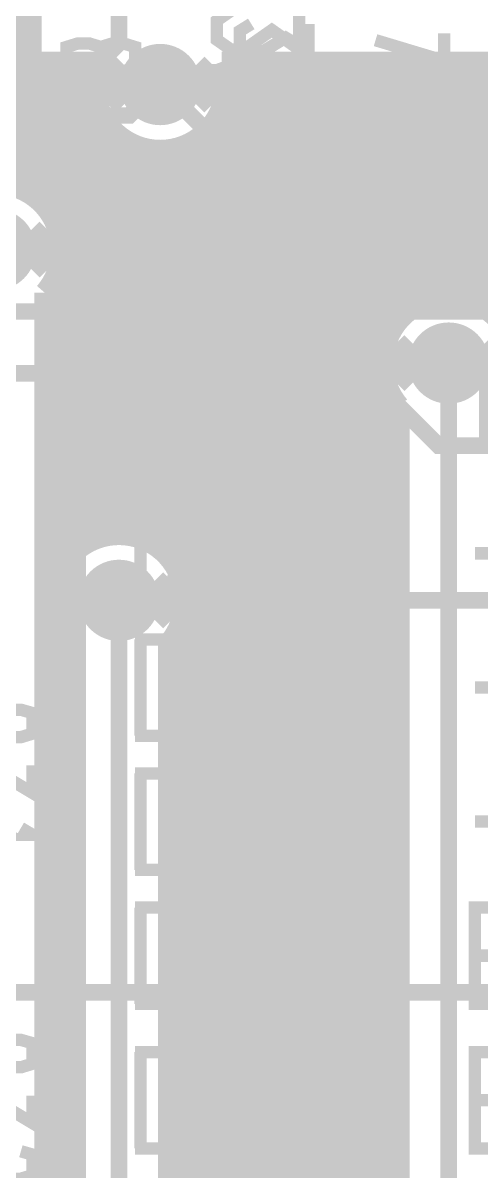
# Model space of a CAD drawing. Extents: x -10 to 131, y -93 to 209.
# Drawn here: x 12.91 to 18.56, y -6.39 to 7.74 of the extents above; entities that cross this region are included whole.
import ezdxf

# ---------------------------------------------------------------- set-up
doc = ezdxf.new("R2010")
doc.units = 0
doc.header["$MEASUREMENT"] = 0
doc.layers.get('0').update_dxf_attribs({"linetype": 'CONTINUOUS'})
for name, color, linetype in [('22-303-0_AST', 7, 'CONTINUOUS'), ('22-303-0_BOT', 2, 'CONTINUOUS'), ('22-303-0_DRD', 6, 'CONTINUOUS'), ('22-303-0_DRL', 1, 'CONTINUOUS'), ('22-303-0_GND', 3, 'CONTINUOUS'), ('22-303-0_IN1', 10, 'CONTINUOUS'), ('22-303-0_SST', 8, 'CONTINUOUS'), ('22-303-0_TOP', 15, 'CONTINUOUS'), ('THRUHOLE_TAP', 2, 'CONTINUOUS')]:
    doc.layers.add(name, color=color, linetype=linetype)

# ---------------------------------------------------------------- blocks, each defined once
blk = doc.blocks.new('ROUND_70')
at = {"const_width": 0.29972}
blk.add_lwpolyline([(-0.14986, 0, 1), (0.14986, 0, 1)], format="xyb", close=True, dxfattribs=at)
blk = doc.blocks.new('ROUND_116')
at = {"const_width": 0.10033}
blk.add_lwpolyline([(-0.050164, 0, 1), (0.050164, 0, 1)], format="xyb", close=True, dxfattribs=at)
blk = doc.blocks.new('ROUND_117')
at = {"const_width": 0.10033}
blk.add_lwpolyline([(-0.050164, 0, 1), (0.050164, 0, 1)], format="xyb", close=True, dxfattribs=at)
blk = doc.blocks.new('ROUND_98')
at = {"const_width": 0.50038}
blk.add_lwpolyline([(-0.25019, 0, 1), (0.25019, 0, 1)], format="xyb", close=True, dxfattribs=at)
blk = doc.blocks.new('ROUND_100')
at = {"const_width": 0.50038}
blk.add_lwpolyline([(-0.25019, 0, 1), (0.25019, 0, 1)], format="xyb", close=True, dxfattribs=at)
blk = doc.blocks.new('ROUND_108')
at = {"const_width": 0.10033}
blk.add_lwpolyline([(-0.050164, 0, 1), (0.050164, 0, 1)], format="xyb", close=True, dxfattribs=at)

msp = doc.modelspace()

# ---------------------------------------------------------------- linework, layer by layer
at = {"layer": '22-303-0_AST', "const_width": 0.1524}
for points in [[(15.47368, 7.89178), (15.3035, 7.7724), (15.3035, 7.53618), (15.47368, 7.4168), (15.64132, 7.4168), (15.98168, 7.65556), (16.3195, 7.4168), (16.3195, 7.89178)], [(16.35506, 4.30276), (16.35506, 5.48894), (16.21536, 5.29082)], [(14.29258, 4.30276), (14.7066, 4.30276), (14.8463, 4.699), (14.8463, 5.0927), (14.7066, 5.48894), (14.29258, 5.48894)], [(14.36116, 4.30276), (14.36116, 5.48894)], [(15.70482, 4.30276), (15.21968, 4.30276), (15.21968, 5.48894)], [(18.96872, 4.30276), (18.55216, 5.48894)], [(18.96872, 5.48894), (18.55216, 4.30276)], [(16.49222, 4.30276), (16.21536, 4.30276)], [(14.29258, 2.52476), (14.7066, 2.52476), (14.8463, 2.921), (14.8463, 3.3147), (14.7066, 3.71094), (14.29258, 3.71094)], [(14.36116, 2.52476), (14.36116, 3.71094)], [(15.70482, 2.52476), (15.21968, 2.52476), (15.21968, 3.71094)], [(16.63192, 2.52476), (16.0782, 2.52476), (16.63192, 3.3147), (16.63192, 3.51282), (16.5608, 3.71094), (16.14678, 3.71094), (16.0782, 3.51282)], [(19.1643, 2.52476), (18.61058, 2.52476), (18.61058, 3.71094), (19.1643, 3.71094)], [(19.0246, 3.11912), (18.61058, 3.11912)], [(14.29258, 0.74676), (14.7066, 0.74676), (14.8463, 1.143), (14.8463, 1.5367), (14.7066, 1.93294), (14.29258, 1.93294)], [(14.36116, 0.74676), (14.36116, 1.93294)], [(15.70482, 0.74676), (15.21968, 0.74676), (15.21968, 1.93294)], [(16.0782, 0.94488), (16.21536, 0.74676), (16.49222, 0.74676), (16.63192, 0.94488), (16.63192, 1.143), (16.35506, 1.5367), (16.63192, 1.93294), (16.0782, 1.93294)], [(19.0373, 1.21412), (18.48358, 1.21412)], [(14.29258, -1.03124), (14.7066, -1.03124), (14.8463, -0.635), (14.8463, -0.23876), (14.7066, 0.15494), (14.29258, 0.15494)], [(14.36116, -1.03124), (14.36116, 0.15494)], [(15.70482, -1.03124), (15.21968, -1.03124), (15.21968, 0.15494)], [(16.63192, -0.635), (16.0782, -0.635), (16.35506, 0.15494), (16.49222, 0.15494), (16.49222, -1.03124)], [(19.0373, -0.43688), (18.48358, -0.43688)], [(14.29258, -2.68224), (14.7066, -2.68224), (14.8463, -2.286), (14.8463, -1.88976), (14.7066, -1.49606), (14.29258, -1.49606)], [(14.36116, -2.68224), (14.36116, -1.49606)], [(15.70482, -2.68224), (15.21968, -2.68224), (15.21968, -1.49606)], [(16.0782, -2.48412), (16.14678, -2.68224), (16.5608, -2.68224), (16.63192, -2.48412), (16.63192, -2.08788), (16.49222, -1.88976), (16.0782, -1.88976), (16.0782, -1.49606), (16.63192, -1.49606)], [(19.0373, -2.08788), (18.48358, -2.08788)], [(14.29258, -4.33324), (14.7066, -4.33324), (14.8463, -3.937), (14.8463, -3.54076), (14.7066, -3.14706), (14.29258, -3.14706)], [(14.36116, -4.33324), (14.36116, -3.14706)], [(15.70482, -4.33324), (15.21968, -4.33324), (15.21968, -3.14706)], [(16.14678, -3.73888), (16.5608, -3.73888), (16.63192, -3.937), (16.63192, -4.13512), (16.5608, -4.33324), (16.14678, -4.33324), (16.0782, -4.13512), (16.0782, -3.937), (16.35506, -3.14706)], [(19.0373, -4.33324), (18.48358, -4.33324), (18.48358, -3.14706), (19.0373, -3.14706)], [(18.8976, -3.73888), (18.48358, -3.73888)], [(14.29258, -6.11124), (14.7066, -6.11124), (14.8463, -5.715), (14.8463, -5.31876), (14.7066, -4.92506), (14.29258, -4.92506)], [(14.36116, -6.11124), (14.36116, -4.92506)], [(15.70482, -6.11124), (15.21968, -6.11124), (15.21968, -4.92506)], [(16.21536, -6.11124), (16.63192, -4.92506), (16.0782, -4.92506)], [(19.0373, -6.11124), (18.48358, -6.11124), (18.48358, -4.92506), (19.0373, -4.92506)], [(18.8976, -5.51688), (18.48358, -5.51688)]]:
    msp.add_lwpolyline(points, dxfattribs=at)
at = {"layer": '22-303-0_BOT'}
for points, const_width in [([(13.84554, 7.2644), (11.57732, 7.2644)], 0.254), ([(12.8524, 7.2644), (12.8524, 5.70992)], 0.254), ([(13.081, 7.2644), (13.081, 5.58038)], 0.254), ([(13.3096, 7.2644), (13.3096, 5.2832)], 0.254), ([(13.5382, 7.2644), (13.5382, 1.21666)], 0.254), ([(13.7668, 7.2644), (13.7668, 1.3716)], 0.254), ([(20.955, 7.2644), (15.36192, 7.2644)], 0.254), ([(15.5956, 7.2644), (15.5956, -19.77136)], 0.254), ([(15.8242, 7.2644), (15.8242, -19.8374)], 0.254), ([(16.0528, 7.2644), (16.0528, -19.9898)], 0.254), ([(16.2814, 7.2644), (16.2814, -20.39366)], 0.254), ([(16.51, 7.2644), (16.51, -30.353)], 0.254), ([(16.7386, 7.2644), (16.7386, -30.353)], 0.254), ([(16.9672, 7.2644), (16.9672, -30.353)], 0.254), ([(17.1958, 7.2644), (17.1958, -30.353)], 0.254), ([(17.4244, 7.2644), (17.4244, 3.8862)], 0.254), ([(17.653, 7.2644), (17.653, 4.18338)], 0.254), ([(17.8816, 7.2644), (17.8816, 4.31292)], 0.254), ([(18.1102, 7.2644), (18.1102, 4.36118)], 0.254), ([(18.3388, 7.2644), (18.3388, 4.3434)], 0.254), ([(18.5674, 7.2644), (18.5674, 4.2545)], 0.254), ([(13.81252, 7.1374), (11.3792, 7.1374)], 0.254), ([(21.082, 7.1374), (15.39748, 7.1374)], 0.254), ([(13.79982, 6.9088), (7.3406, 6.9088)], 0.254), ([(21.31314, 6.9088), (15.40764, 6.9088)], 0.254), ([(13.8557, 6.6802), (7.3406, 6.6802)], 0.254), ([(24.76246, 6.6802), (15.35176, 6.6802)], 0.254), ([(15.367, 6.71576), (15.367, -19.77644)], 0.254), ([(13.99794, 6.4516), (7.3406, 6.4516)], 0.254), ([(13.9954, 6.45414), (13.9954, 1.4351)], 0.254), ([(15.1384, 6.37794), (15.1384, -19.84756)], 0.254), ([(24.4983, 6.4516), (15.21206, 6.4516)], 0.254), ([(14.224, 6.27126), (14.224, 1.43256)], 0.254), ([(14.9098, 6.2357), (14.9098, -20.0152)], 0.254), ([(14.33576, 6.223), (7.3406, 6.223)], 0.254), ([(14.4526, 6.19252), (14.4526, 1.3589)], 0.254), ([(14.6812, 6.17982), (14.6812, 1.19126)], 0.254), ([(24.37892, 6.223), (14.8717, 6.223)], 0.254), ([(24.33828, 5.9944), (7.3406, 5.9944)], 0.254), ([(24.36368, 5.7658), (7.3406, 5.7658)], 0.254), ([(24.46274, 5.5372), (13.12926, 5.5372)], 0.254), ([(24.68118, 5.3086), (13.2969, 5.3086)], 0.254), ([(29.95676, 5.08), (13.37056, 5.08)], 0.254), ([(25.82418, 4.8514), (13.3731, 4.8514)], 0.254), ([(25.60574, 4.6228), (13.3096, 4.6228)], 0.254), ([(13.3096, 4.62026), (13.3096, 0.81534)], 0.254), ([(13.1826, 4.42214), (13.1826, -19.30654)], 0.254), ([(25.50668, 4.3942), (13.1826, 4.3942)], 0.254), ([(17.63014, 4.1656), (13.1826, 4.1656)], 0.254), ([(17.44726, 3.937), (13.1826, 3.937)], 0.254), ([(17.36852, 3.7084), (13.1826, 3.7084)], 0.254), ([(17.35582, 3.4798), (13.1826, 3.4798)], 0.254), ([(18.161, -18.542), (18.161, 3.556)], 0.2032), ([(17.4117, 3.2512), (13.1826, 3.2512)], 0.254), ([(17.4244, 3.22326), (17.4244, -18.20926)], 0.254), ([(17.5514, 3.0226), (13.1826, 3.0226)], 0.254), ([(17.5514, 3.02514), (17.5514, -18.01114)], 0.254), ([(17.5514, 2.794), (13.1826, 2.794)], 0.254), ([(17.5514, 2.5654), (13.1826, 2.5654)], 0.254), ([(17.5514, 2.3368), (13.1826, 2.3368)], 0.254), ([(17.5514, 2.1082), (13.1826, 2.1082)], 0.254), ([(17.5514, 1.8796), (13.1826, 1.8796)], 0.254), ([(17.5514, 1.651), (13.1826, 1.651)], 0.254), ([(13.91666, 1.4224), (13.1826, 1.4224)], 0.254), ([(17.5514, 1.4224), (14.27734, 1.4224)], 0.254), ([(13.5128, 1.1938), (13.1826, 1.1938)], 0.254), ([(17.5514, 1.1938), (14.67866, 1.1938)], 0.254), ([(13.3604, 0.9652), (13.1826, 0.9652)], 0.254), ([(17.5514, 0.9652), (14.8336, 0.9652)], 0.254), ([(13.29436, 0.7366), (13.1826, 0.7366)], 0.254), ([(17.5514, 0.7366), (14.8971, 0.7366)], 0.254), ([(14.097, -18.923), (14.097, 0.635)], 0.2032), ([(13.29944, 0.508), (13.1826, 0.508)], 0.254), ([(13.3096, 0.45466), (13.3096, -18.74266)], 0.254), ([(17.5514, 0.508), (14.89456, 0.508)], 0.254), ([(13.37056, 0.2794), (13.1826, 0.2794)], 0.254), ([(17.5514, 0.2794), (14.8209, 0.2794)], 0.254), ([(13.4874, 0.0508), (13.1826, 0.0508)], 0.254), ([(13.4874, 0.10414), (13.4874, -18.39214)], 0.254), ([(14.7066, 0.10414), (14.7066, -18.39214)], 0.254), ([(17.5514, 0.0508), (14.7066, 0.0508)], 0.254), ([(13.4874, -0.1778), (13.1826, -0.1778)], 0.254), ([(17.5514, -0.1778), (14.7066, -0.1778)], 0.254), ([(13.4874, -0.4064), (13.1826, -0.4064)], 0.254), ([(17.5514, -0.4064), (14.7066, -0.4064)], 0.254), ([(13.4874, -0.635), (13.1826, -0.635)], 0.254), ([(17.5514, -0.635), (14.7066, -0.635)], 0.254), ([(13.4874, -0.8636), (13.1826, -0.8636)], 0.254), ([(17.5514, -0.8636), (14.7066, -0.8636)], 0.254), ([(13.4874, -1.0922), (13.1826, -1.0922)], 0.254), ([(17.5514, -1.0922), (14.7066, -1.0922)], 0.254), ([(13.4874, -1.3208), (13.1826, -1.3208)], 0.254), ([(17.5514, -1.3208), (14.7066, -1.3208)], 0.254), ([(13.4874, -1.5494), (13.1826, -1.5494)], 0.254), ([(17.5514, -1.5494), (14.7066, -1.5494)], 0.254), ([(13.4874, -1.778), (13.1826, -1.778)], 0.254), ([(17.5514, -1.778), (14.7066, -1.778)], 0.254), ([(13.4874, -2.0066), (13.1826, -2.0066)], 0.254), ([(17.5514, -2.0066), (14.7066, -2.0066)], 0.254), ([(13.4874, -2.2352), (13.1826, -2.2352)], 0.254), ([(17.5514, -2.2352), (14.7066, -2.2352)], 0.254), ([(13.4874, -2.4638), (13.1826, -2.4638)], 0.254), ([(17.5514, -2.4638), (14.7066, -2.4638)], 0.254), ([(13.4874, -2.6924), (13.1826, -2.6924)], 0.254), ([(17.5514, -2.6924), (14.7066, -2.6924)], 0.254), ([(13.4874, -2.921), (13.1826, -2.921)], 0.254), ([(17.5514, -2.921), (14.7066, -2.921)], 0.254), ([(13.4874, -3.1496), (13.1826, -3.1496)], 0.254), ([(17.5514, -3.1496), (14.7066, -3.1496)], 0.254), ([(13.4874, -3.3782), (13.1826, -3.3782)], 0.254), ([(17.5514, -3.3782), (14.7066, -3.3782)], 0.254), ([(13.4874, -3.6068), (13.1826, -3.6068)], 0.254), ([(17.5514, -3.6068), (14.7066, -3.6068)], 0.254), ([(13.4874, -3.8354), (13.1826, -3.8354)], 0.254), ([(17.5514, -3.8354), (14.7066, -3.8354)], 0.254), ([(13.4874, -4.064), (13.1826, -4.064)], 0.254), ([(17.5514, -4.064), (14.7066, -4.064)], 0.254), ([(13.4874, -4.2926), (13.1826, -4.2926)], 0.254), ([(17.5514, -4.2926), (14.7066, -4.2926)], 0.254), ([(13.4874, -4.5212), (13.1826, -4.5212)], 0.254), ([(17.5514, -4.5212), (14.7066, -4.5212)], 0.254), ([(13.4874, -4.7498), (13.1826, -4.7498)], 0.254), ([(17.5514, -4.7498), (14.7066, -4.7498)], 0.254), ([(13.4874, -4.9784), (13.1826, -4.9784)], 0.254), ([(17.5514, -4.9784), (14.7066, -4.9784)], 0.254), ([(13.4874, -5.207), (13.1826, -5.207)], 0.254), ([(17.5514, -5.207), (14.7066, -5.207)], 0.254), ([(13.4874, -5.4356), (13.1826, -5.4356)], 0.254), ([(17.5514, -5.4356), (14.7066, -5.4356)], 0.254), ([(13.4874, -5.6642), (13.1826, -5.6642)], 0.254), ([(17.5514, -5.6642), (14.7066, -5.6642)], 0.254), ([(13.4874, -5.8928), (13.1826, -5.8928)], 0.254), ([(17.5514, -5.8928), (14.7066, -5.8928)], 0.254), ([(13.4874, -6.1214), (13.1826, -6.1214)], 0.254), ([(17.5514, -6.1214), (14.7066, -6.1214)], 0.254), ([(13.4874, -6.35), (13.1826, -6.35)], 0.254), ([(17.5514, -6.35), (14.7066, -6.35)], 0.254)]:
    msp.add_lwpolyline(points, dxfattribs=dict(at, const_width=const_width))
at = {"layer": '22-303-0_BOT', "const_width": 0.254}
for points in [[(13.84554, 7.2644, 0.0883602), (13.79578, 6.985)], [(15.41272, 6.985, 0.088634), (15.36274, 7.2647)], [(13.79728, 6.985, 0.4142136), (14.605, 6.17728)], [(14.605, 6.17728, 0.4142136), (15.41272, 6.985)], [(13.38072, 4.953, 0.4142136), (12.573, 5.76072)], [(13.1826, 4.42214, 0.1810567), (13.38135, 4.953)], [(18.161, 4.36372, 0.4142136), (17.35328, 3.556)], [(18.96872, 3.556, 0.4142136), (18.161, 4.36372)], [(17.35328, 3.556, 0.181057), (17.55187, 3.02555)], [(14.097, 1.44272, 0.4142136), (13.28928, 0.635)], [(14.90472, 0.635, 0.4142136), (14.097, 1.44272)], [(13.28928, 0.635, 0.181057), (13.48787, 0.10455)], [(14.7066, 0.10414, 0.1810567), (14.90535, 0.635)]]:
    msp.add_lwpolyline(points, format="xyb", dxfattribs=at)
at = {"layer": '22-303-0_DRD', "const_width": 0.254}
for points in [[(13.97, 6.731), (14.605, 7.366)], [(14.605, 7.366), (15.24, 6.731)], [(13.97, 7.239), (13.97, 6.731)], [(14.605, 6.604), (13.97, 7.239)], [(15.24, 7.239), (14.605, 6.604)], [(15.24, 6.731), (15.24, 7.239)], [(12.573, 5.334), (13.208, 4.699)], [(13.208, 5.207), (12.573, 4.572)], [(13.208, 4.699), (13.208, 5.207)], [(17.526, 3.302), (18.161, 3.937)], [(18.161, 3.937), (18.796, 3.302)], [(17.526, 3.81), (17.526, 3.302)], [(18.161, 3.175), (17.526, 3.81)], [(18.796, 3.81), (18.161, 3.175)], [(13.462, 0.381), (14.097, 1.016)], [(14.097, 1.016), (14.732, 0.381)], [(13.462, 0.889), (13.462, 0.381)], [(14.097, 0.254), (13.462, 0.889)], [(14.732, 0.889), (14.097, 0.254)], [(14.732, 0.381), (14.732, 0.889)]]:
    msp.add_lwpolyline(points, dxfattribs=at)
at = {"layer": '22-303-0_IN1'}
for points, const_width in [([(14.097, 15.24), (14.097, 7.493), (13.462, 6.858), (13.462, -20.066)], 0.2032), ([(6.096, 5.969), (9.017, 3.048), (12.954, 6.985), (12.954, 10.16)], 0.381), ([(6.096, -18.034), (6.096, 0.127), (9.017, 3.048), (12.954, 6.985), (12.954, 10.16)], 0.381), ([(15.494, -20.574), (15.494, 6.096), (14.605, 6.985)], 0.2032)]:
    msp.add_lwpolyline(points, dxfattribs=dict(at, const_width=const_width))
at = {"layer": '22-303-0_SST'}
for points, const_width in [([(15.72768, 7.73176), (15.58798, 7.6454), (15.58798, 7.47776), (15.72768, 7.3914), (15.86992, 7.3914), (16.15186, 7.56158), (16.4338, 7.3914), (16.4338, 7.73176)], 0.1524), ([(17.2593, 7.5311), (18.10512, 7.2771), (18.10512, 7.61746)], 0.1524), ([(13.87348, 7.19328), (14.01318, 7.1501), (14.15542, 7.1501), (14.29512, 7.19328), (14.29512, 7.44728), (14.15542, 7.49046), (14.01318, 7.49046), (13.87348, 7.44728), (13.87348, 7.19328), (13.73124, 7.1501), (13.589, 7.1501), (13.4493, 7.19328), (13.4493, 7.44728), (13.589, 7.49046), (13.73124, 7.49046), (13.87348, 7.44728)], 0.1524), ([(13.589, -12.192), (13.589, 5.969), (46.609, 5.969), (46.609, -12.192), (13.589, -12.192)], 0.2032), ([(16.35506, 4.30276), (16.35506, 5.48894), (16.21536, 5.29082)], 0.1524), ([(14.29258, 4.30276), (14.7066, 4.30276), (14.8463, 4.699), (14.8463, 5.0927), (14.7066, 5.48894), (14.29258, 5.48894)], 0.1524), ([(14.36116, 4.30276), (14.36116, 5.48894)], 0.1524), ([(15.70482, 4.30276), (15.21968, 4.30276), (15.21968, 5.48894)], 0.1524), ([(18.96872, 4.30276), (18.55216, 5.48894)], 0.1524), ([(18.96872, 5.48894), (18.55216, 4.30276)], 0.1524), ([(16.49222, 4.30276), (16.21536, 4.30276)], 0.1524), ([(14.29258, 2.52476), (14.7066, 2.52476), (14.8463, 2.921), (14.8463, 3.3147), (14.7066, 3.71094), (14.29258, 3.71094)], 0.1524), ([(14.36116, 2.52476), (14.36116, 3.71094)], 0.1524), ([(15.70482, 2.52476), (15.21968, 2.52476), (15.21968, 3.71094)], 0.1524), ([(16.63192, 2.52476), (16.0782, 2.52476), (16.63192, 3.3147), (16.63192, 3.51282), (16.5608, 3.71094), (16.14678, 3.71094), (16.0782, 3.51282)], 0.1524), ([(19.1643, 2.52476), (18.61058, 2.52476), (18.61058, 3.71094), (19.1643, 3.71094)], 0.1524), ([(19.0246, 3.11912), (18.61058, 3.11912)], 0.1524), ([(14.29258, 0.74676), (14.7066, 0.74676), (14.8463, 1.143), (14.8463, 1.5367), (14.7066, 1.93294), (14.29258, 1.93294)], 0.1524), ([(14.36116, 0.74676), (14.36116, 1.93294)], 0.1524), ([(15.70482, 0.74676), (15.21968, 0.74676), (15.21968, 1.93294)], 0.1524), ([(16.0782, 0.94488), (16.21536, 0.74676), (16.49222, 0.74676), (16.63192, 0.94488), (16.63192, 1.143), (16.35506, 1.5367), (16.63192, 1.93294), (16.0782, 1.93294)], 0.1524), ([(19.0373, 1.21412), (18.48358, 1.21412)], 0.1524), ([(14.29258, -1.03124), (14.7066, -1.03124), (14.8463, -0.635), (14.8463, -0.23876), (14.7066, 0.15494), (14.29258, 0.15494)], 0.1524), ([(14.36116, -1.03124), (14.36116, 0.15494)], 0.1524), ([(15.70482, -1.03124), (15.21968, -1.03124), (15.21968, 0.15494)], 0.1524), ([(16.63192, -0.635), (16.0782, -0.635), (16.35506, 0.15494), (16.49222, 0.15494), (16.49222, -1.03124)], 0.1524), ([(19.0373, -0.43688), (18.48358, -0.43688)], 0.1524), ([(12.32408, -0.7112), (12.18184, -0.75184), (12.18184, -0.92202), (12.32408, -0.9652), (12.46378, -1.04902), (12.88796, -1.04902), (13.0302, -1.00584), (13.0302, -0.75184), (12.88796, -0.7112), (12.32408, -0.7112)], 0.1524), ([(12.32408, -1.397), (12.18184, -1.48082), (12.18184, -1.651), (12.32408, -1.73482), (12.46378, -1.73482), (12.74572, -1.56464), (13.0302, -1.73482), (13.0302, -1.397)], 0.1524), ([(14.29258, -2.68224), (14.7066, -2.68224), (14.8463, -2.286), (14.8463, -1.88976), (14.7066, -1.49606), (14.29258, -1.49606)], 0.1524), ([(14.36116, -2.68224), (14.36116, -1.49606)], 0.1524), ([(15.70482, -2.68224), (15.21968, -2.68224), (15.21968, -1.49606)], 0.1524), ([(16.0782, -2.48412), (16.14678, -2.68224), (16.5608, -2.68224), (16.63192, -2.48412), (16.63192, -2.08788), (16.49222, -1.88976), (16.0782, -1.88976), (16.0782, -1.49606), (16.63192, -1.49606)], 0.1524), ([(12.18184, -2.25044), (13.0302, -2.25044), (12.88796, -2.16662)], 0.1524), ([(19.0373, -2.08788), (18.48358, -2.08788)], 0.1524), ([(14.29258, -4.33324), (14.7066, -4.33324), (14.8463, -3.937), (14.8463, -3.54076), (14.7066, -3.14706), (14.29258, -3.14706)], 0.1524), ([(14.36116, -4.33324), (14.36116, -3.14706)], 0.1524), ([(15.70482, -4.33324), (15.21968, -4.33324), (15.21968, -3.14706)], 0.1524), ([(16.14678, -3.73888), (16.5608, -3.73888), (16.63192, -3.937), (16.63192, -4.13512), (16.5608, -4.33324), (16.14678, -4.33324), (16.0782, -4.13512), (16.0782, -3.937), (16.35506, -3.14706)], 0.1524), ([(19.0373, -4.33324), (18.48358, -4.33324), (18.48358, -3.14706), (19.0373, -3.14706)], 0.1524), ([(18.8976, -3.73888), (18.48358, -3.73888)], 0.1524), ([(12.32408, -4.7752), (12.18184, -4.81584), (12.18184, -4.98602), (12.32408, -5.0292), (12.46378, -5.11302), (12.88796, -5.11302), (13.0302, -5.06984), (13.0302, -4.81584), (12.88796, -4.7752), (12.32408, -4.7752)], 0.1524), ([(14.29258, -6.11124), (14.7066, -6.11124), (14.8463, -5.715), (14.8463, -5.31876), (14.7066, -4.92506), (14.29258, -4.92506)], 0.1524), ([(14.36116, -6.11124), (14.36116, -4.92506)], 0.1524), ([(15.70482, -6.11124), (15.21968, -6.11124), (15.21968, -4.92506)], 0.1524), ([(16.21536, -6.11124), (16.63192, -4.92506), (16.0782, -4.92506)], 0.1524), ([(19.0373, -6.11124), (18.48358, -6.11124), (18.48358, -4.92506), (19.0373, -4.92506)], 0.1524), ([(12.32408, -5.461), (12.18184, -5.54482), (12.18184, -5.715), (12.32408, -5.79882), (12.46378, -5.79882), (12.74572, -5.62864), (13.0302, -5.79882), (13.0302, -5.461)], 0.1524), ([(18.8976, -5.51688), (18.48358, -5.51688)], 0.1524), ([(12.18184, -6.48462), (12.18184, -6.1468), (12.74572, -6.48462), (12.88796, -6.48462), (13.0302, -6.44144), (13.0302, -6.18744), (12.88796, -6.1468)], 0.1524)]:
    msp.add_lwpolyline(points, dxfattribs=dict(at, const_width=const_width))
at = {"layer": '22-303-0_TOP'}
for points, const_width in [([(14.605, 6.985), (14.224, 6.604), (-3.048, 6.604), (-3.175, 6.731)], 0.2032), ([(25.146, 5.969), (6.096, 5.969)], 0.381), ([(26.289, 4.191), (-4.826, 4.191)], 0.2032), ([(18.161, 3.556), (28.448, 3.556)], 0.2032), ([(28.448, 2.54), (18.034, 2.54), (17.145, 3.429), (-4.191, 3.429)], 0.2032), ([(14.097, 0.635), (28.829, 0.635)], 0.2032), ([(27.686, -3.81), (27.305, -4.191), (12.573, -4.191), (10.668, -2.286)], 0.2032)]:
    msp.add_lwpolyline(points, dxfattribs=dict(at, const_width=const_width))

# ---------------------------------------------------------------- block references
at = {"layer": '22-303-0_BOT'}
for p in [(14.605, 6.985), (18.161, 3.556), (14.097, 0.635)]:
    msp.add_blockref('ROUND_70', p, dxfattribs=at)
at = {"layer": '22-303-0_DRL'}
for name, p in [('ROUND_116', (14.605, 6.985)), ('ROUND_116', (18.161, 3.556)), ('ROUND_117', (14.097, 0.635))]:
    msp.add_blockref(name, p, dxfattribs=at)
at = {"layer": '22-303-0_GND'}
for name, p in [('ROUND_98', (14.605, 6.985)), ('ROUND_98', (12.573, 4.953)), ('ROUND_98', (18.161, 3.556)), ('ROUND_100', (14.097, 0.635))]:
    msp.add_blockref(name, p, dxfattribs=at)
at = {"layer": '22-303-0_IN1'}
for p in [(14.605, 6.985), (18.161, 3.556), (14.097, 0.635)]:
    msp.add_blockref('ROUND_70', p, dxfattribs=at)
at = {"layer": '22-303-0_TOP'}
for p in [(14.605, 6.985), (18.161, 3.556), (14.097, 0.635)]:
    msp.add_blockref('ROUND_70', p, dxfattribs=at)
at = {"layer": 'THRUHOLE_TAP'}
for p in [(14.605, 6.985), (18.161, 3.556), (14.097, 0.635)]:
    msp.add_blockref('ROUND_108', p, dxfattribs=at)

doc.saveas('drawing.dxf')
